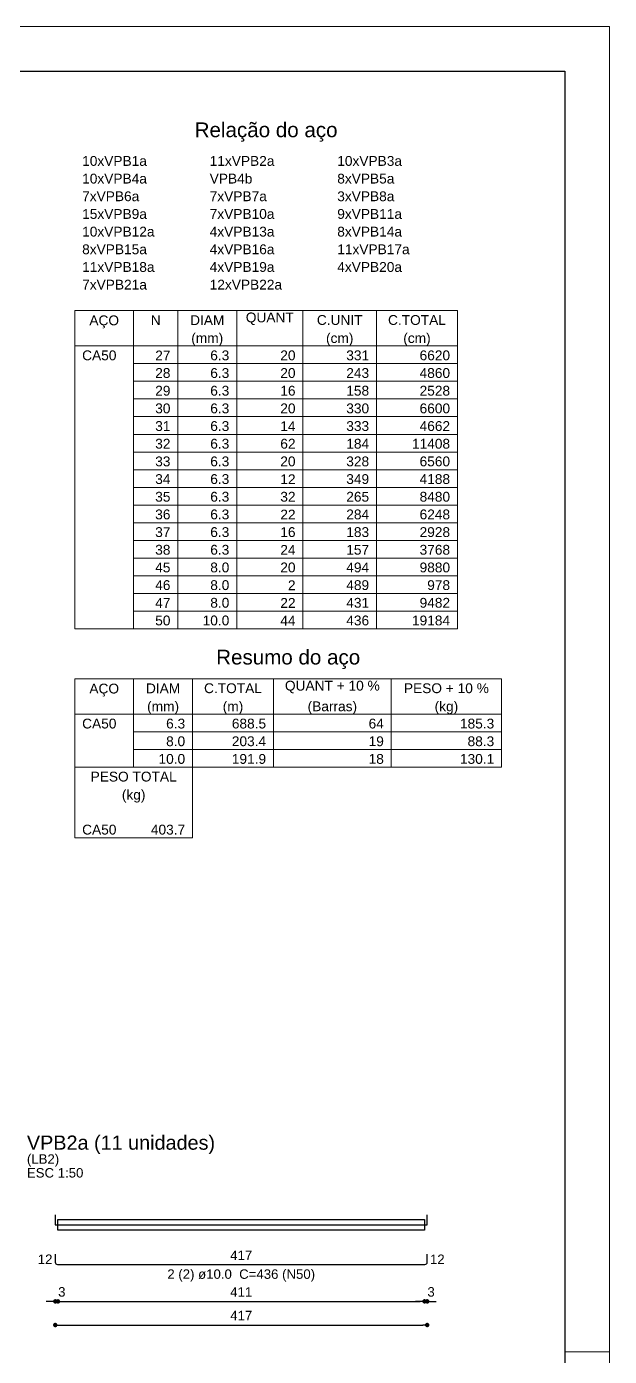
# Model space of a CAD drawing. Header units: millimetres. Extents: x 0 to 84.1, y 0 to 59.4.
# Drawn here: x 71.03 to 84.1, y 29.61 to 59.4 of the extents above; entities that cross this region are included whole.
import ezdxf

# ---------------------------------------------------------------- set-up
doc = ezdxf.new("R2010")
doc.units = ezdxf.units.MM
doc.header["$MEASUREMENT"] = 0
doc.layers.get('0').update_dxf_attribs({"color": 1, "lineweight": 13})
for name, color, linetype, lineweight in [('Descrição da armadura', 2, 'Continuous', 20), ('DT-Forma', 4, 'Continuous', 30), ('DT-Relação do aço', 2, 'Continuous', 20), ('DT-Título', 3, 'Continuous', 25), ('FOLHA EXTERNA', 1, 'Continuous', 13), ('Folha_padrão', 3, 'Continuous', 25), ('Textos armaduras', 1, 'Continuous', 13)]:
    doc.layers.add(name, color=color, linetype=linetype, lineweight=lineweight)
doc.layers.add('DT-Armadura positiva', color=170, linetype='Continuous')
doc.layers.add('DT-Cotas', color=12, linetype='Continuous')
doc.styles.add('Arial', font='')
doc.styles.get('Arial').set_extended_font_data('Arial')
doc.dimstyles.new('UM_50.000000', dxfattribs={"dimtxt": 0.18, "dimasz": 0.1, "dimexe": 0.1, "dimexo": 0.2, "dimgap": 0, "dimtad": 1, "dimtih": 1, "dimtoh": 1, "dimdec": 1, "dimlfac": 50, "dimzin": 0, "dimdsep": 46, "dimtxsty": 'Standard', "dimcen": 0.09, "dimdle": 0.1, "dimadec": 1, "dimazin": 2, "dimtfac": 1, "dimtdec": 4, "dimtofl": 0, "dimtmove": 0, "dimatfit": 3, "dimfxl": 1, "dimtolj": 1, "dimarcsym": 0})

# ---------------------------------------------------------------- blocks, each defined once
blk = doc.blocks.new('_Dot')
at = {"color": 0, "linetype": 'ByBlock', "lineweight": -2}
blk.add_line((-0.5, 0), (-1, 0), dxfattribs=at)
at = {"color": 0, "linetype": 'ByBlock', "const_width": 0.5}
blk.add_lwpolyline([(-0.25, 0, 1), (0.25, 0, 1)], format="xyb", close=True, dxfattribs=at)
blk = doc.blocks.new('*D16')
at = {"layer": 'Defpoints', "color": 0}
for p in [(71.674, 30.309), (80.014, 30.309), (80.014, 30.309)]:
    blk.add_point(p, dxfattribs=at)
at = {"layer": 'DT-Cotas', "color": 0, "lineweight": -2}
blk.add_line((71.774, 30.309), (79.914, 30.309), dxfattribs=at)
at = {"layer": 'DT-Cotas', "color": 0, "lineweight": -2, "xscale": 0.1, "yscale": 0.1, "zscale": 0.1, "rotation": 180}
blk.add_blockref('_Dot', (71.674, 30.309), dxfattribs=at)
at = {"layer": 'DT-Cotas', "color": 0, "lineweight": -2, "xscale": 0.1, "yscale": 0.1, "zscale": 0.1}
blk.add_blockref('_Dot', (80.014, 30.309), dxfattribs=at)
at = {"layer": 'DT-Cotas', "insert": (75.844, 30.521), "char_height": 0.2118, "attachment_point": 5, "rotation": 0.0057, "style": 'Arial'}
blk.add_mtext('\\A1;417', dxfattribs=at)
blk = doc.blocks.new('*D17')
at = {"layer": 'Defpoints', "color": 0}
for p in [(71.674, 30.839), (71.734, 30.839), (71.734, 30.839)]:
    blk.add_point(p, dxfattribs=at)
at = {"layer": 'DT-Cotas', "color": 0, "lineweight": -2}
for p, q in [((71.574, 30.839), (71.474, 30.839)), ((71.834, 30.839), (71.934, 30.839))]:
    blk.add_line(p, q, dxfattribs=at)
at = {"layer": 'DT-Cotas', "color": 0, "lineweight": -2, "xscale": 0.1, "yscale": 0.1, "zscale": 0.1}
blk.add_blockref('_Dot', (71.674, 30.839), dxfattribs=at)
at = {"layer": 'DT-Cotas', "color": 0, "lineweight": -2, "xscale": 0.1, "yscale": 0.1, "zscale": 0.1, "rotation": 180}
blk.add_blockref('_Dot', (71.734, 30.839), dxfattribs=at)
at = {"layer": 'DT-Cotas', "insert": (71.821, 31.05), "char_height": 0.2118, "attachment_point": 5, "rotation": 0.0057, "style": 'Arial'}
blk.add_mtext('\\A1;3', dxfattribs=at)
blk = doc.blocks.new('*D18')
at = {"layer": 'Defpoints', "color": 0}
for p in [(71.734, 30.839), (79.954, 30.839), (79.954, 30.839)]:
    blk.add_point(p, dxfattribs=at)
at = {"layer": 'DT-Cotas', "color": 0, "lineweight": -2}
blk.add_line((71.834, 30.839), (79.854, 30.839), dxfattribs=at)
at = {"layer": 'DT-Cotas', "color": 0, "lineweight": -2, "xscale": 0.1, "yscale": 0.1, "zscale": 0.1, "rotation": 180}
blk.add_blockref('_Dot', (71.734, 30.839), dxfattribs=at)
at = {"layer": 'DT-Cotas', "color": 0, "lineweight": -2, "xscale": 0.1, "yscale": 0.1, "zscale": 0.1}
blk.add_blockref('_Dot', (79.954, 30.839), dxfattribs=at)
at = {"layer": 'DT-Cotas', "insert": (75.844, 31.05), "char_height": 0.2118, "attachment_point": 5, "rotation": 0.0057, "style": 'Arial'}
blk.add_mtext('\\A1;411', dxfattribs=at)
blk = doc.blocks.new('*D19')
at = {"layer": 'Defpoints', "color": 0}
for p in [(79.954, 30.839), (80.014, 30.839), (80.014, 30.839)]:
    blk.add_point(p, dxfattribs=at)
at = {"layer": 'DT-Cotas', "color": 0, "lineweight": -2}
for p, q in [((79.854, 30.839), (79.754, 30.839)), ((80.114, 30.839), (80.214, 30.839))]:
    blk.add_line(p, q, dxfattribs=at)
at = {"layer": 'DT-Cotas', "color": 0, "lineweight": -2, "xscale": 0.1, "yscale": 0.1, "zscale": 0.1}
blk.add_blockref('_Dot', (79.954, 30.839), dxfattribs=at)
at = {"layer": 'DT-Cotas', "color": 0, "lineweight": -2, "xscale": 0.1, "yscale": 0.1, "zscale": 0.1, "rotation": 180}
blk.add_blockref('_Dot', (80.014, 30.839), dxfattribs=at)
at = {"layer": 'DT-Cotas', "insert": (80.101, 31.05), "char_height": 0.2118, "attachment_point": 5, "rotation": 0.0057, "style": 'Arial'}
blk.add_mtext('\\A1;3', dxfattribs=at)

msp = doc.modelspace()

# ---------------------------------------------------------------- linework, layer by layer
at = {"layer": 'DT-Armadura positiva'}
for p, q in [((71.674, 32.7811), (71.674, 32.5511)), ((80.014, 32.5511), (80.014, 32.7811)), ((71.674, 32.5511), (80.014, 32.5511)), ((71.674, 31.8975), (71.674, 31.7175)), ((80.0139, 31.7175), (80.014, 31.8975)), ((71.724, 31.6675), (79.9639, 31.6675))]:
    msp.add_line(p, q, dxfattribs=at)
for centre, start, end in [((71.724, 31.7175), 180, 270), ((79.9639, 31.7175), 270, 0)]:
    msp.add_arc(centre, 0.05, start, end, dxfattribs=at)
at = {"layer": 'DT-Forma'}
msp.add_lwpolyline([(71.734, 32.4311), (71.734, 32.6711), (79.954, 32.6711), (79.954, 32.4311), (71.734, 32.4311)], close=True, dxfattribs=at)
at = {"layer": 'DT-Relação do aço'}
for p, q in [((72.1121, 53.0366), (80.6921, 53.0366)), ((72.1121, 53.0366), (72.1121, 52.2446)), ((73.4321, 53.0366), (73.4321, 52.2446)), ((74.4221, 53.0366), (74.4221, 52.2446)), ((75.7421, 53.0366), (75.7421, 52.2446)), ((77.2271, 53.0366), (77.2271, 52.2446)), ((78.8771, 53.0366), (78.8771, 52.2446)), ((80.6921, 53.0366), (80.6921, 52.2446)), ((72.1121, 52.2446), (80.6921, 52.2446)), ((72.1121, 52.2446), (80.6921, 52.2446)), ((72.1121, 52.2446), (72.1121, 45.9086)), ((73.4321, 52.2446), (73.4321, 45.9086)), ((74.4221, 52.2446), (74.4221, 45.9086)), ((75.7421, 52.2446), (75.7421, 45.9086)), ((77.2271, 52.2446), (77.2271, 45.9086)), ((78.8771, 52.2446), (78.8771, 45.9086)), ((80.6921, 52.2446), (80.6921, 45.9086)), ((73.4321, 51.8486), (80.6921, 51.8486)), ((73.4321, 51.4526), (80.6921, 51.4526)), ((73.4321, 51.0566), (80.6921, 51.0566)), ((73.4321, 50.6606), (80.6921, 50.6606)), ((73.4321, 50.2646), (80.6921, 50.2646)), ((73.4321, 49.8686), (80.6921, 49.8686)), ((73.4321, 49.4726), (80.6921, 49.4726)), ((73.4321, 49.0766), (80.6921, 49.0766)), ((73.4321, 48.6806), (80.6921, 48.6806)), ((73.4321, 48.2846), (80.6921, 48.2846)), ((73.4321, 47.8886), (80.6921, 47.8886)), ((73.4321, 47.4926), (80.6921, 47.4926)), ((73.4321, 47.0966), (80.6921, 47.0966)), ((73.4321, 46.7006), (80.6921, 46.7006)), ((73.4321, 46.3046), (80.6921, 46.3046)), ((72.1121, 45.9086), (80.6921, 45.9086)), ((72.1121, 44.7866), (81.6821, 44.7866)), ((72.1121, 44.7866), (72.1121, 43.9946)), ((73.4321, 44.7866), (73.4321, 43.9946)), ((74.7521, 44.7866), (74.7521, 43.9946)), ((76.5671, 44.7866), (76.5671, 43.9946)), ((79.2071, 44.7866), (79.2071, 43.9946)), ((81.6821, 44.7866), (81.6821, 43.9946)), ((72.1121, 43.9946), (81.6821, 43.9946)), ((72.1121, 43.9946), (73.4321, 43.9946)), ((72.1121, 43.9946), (72.1121, 42.8066)), ((73.4321, 43.9946), (74.7521, 43.9946)), ((73.4321, 43.9946), (73.4321, 42.8066)), ((74.7521, 43.9946), (76.5671, 43.9946)), ((74.7521, 43.9946), (74.7521, 42.8066)), ((76.5671, 43.9946), (79.2071, 43.9946)), ((76.5671, 43.9946), (76.5671, 42.8066)), ((79.2071, 43.9946), (81.6821, 43.9946)), ((79.2071, 43.9946), (79.2071, 42.8066)), ((81.6821, 43.9946), (81.6821, 42.8066)), ((73.4321, 43.5986), (74.7521, 43.5986)), ((74.7521, 43.5986), (76.5671, 43.5986)), ((76.5671, 43.5986), (79.2071, 43.5986)), ((79.2071, 43.5986), (81.6821, 43.5986)), ((73.4321, 43.2026), (74.7521, 43.2026)), ((74.7521, 43.2026), (76.5671, 43.2026)), ((76.5671, 43.2026), (79.2071, 43.2026)), ((79.2071, 43.2026), (81.6821, 43.2026)), ((72.1121, 42.8066), (81.6821, 42.8066)), ((72.1121, 42.8066), (72.1121, 41.6186)), ((74.7521, 42.8066), (74.7521, 41.6186)), ((72.1121, 41.6186), (72.1121, 41.2226)), ((74.7521, 41.6186), (74.7521, 41.2226)), ((72.1121, 41.2226), (74.7521, 41.2226))]:
    msp.add_line(p, q, dxfattribs=at)
at = {"layer": 'FOLHA EXTERNA', "color": 2, "linetype": 'Continuous'}
for points in [[(0, 0), (84.1, 0), (84.1, 59.4), (0, 59.4), (0, 0)], [(83.1, 29.7076), (84.1, 29.7076)]]:
    msp.add_lwpolyline(points, dxfattribs=at)
at = {"layer": 'Folha_padrão', "color": 6, "linetype": 'Continuous'}
msp.add_lwpolyline([(3, 58.4), (83.1, 58.4), (83.1, 1), (3, 1), (3, 58.4)], dxfattribs=at)

# ---------------------------------------------------------------- texts
at = {"layer": 'Descrição da armadura', "insert": (75.8436, 31.2801), "char_height": 0.2118, "width": 6.625854, "attachment_point": 8, "line_spacing_factor": 0.9, "style": 'Arial'}
msp.add_mtext('2 (2) ø10.0  C=436 (N50)', dxfattribs=at)
at = {"layer": 'DT-Relação do aço', "line_spacing_factor": 0.9, "style": 'Arial'}
for s, insert, char_height, width, attachment_point in [('Relação do aço', (76.4021, 56.8206), 0.33, 6.406326, 8), ('10xVPB1a', (72.2771, 56.2772), 0.22, 2.904939, 7), ('11xVPB2a', (75.1371, 56.2772), 0.22, 2.904939, 7), ('10xVPB3a', (77.9971, 56.2772), 0.22, 2.904939, 7), ('10xVPB4a', (72.2771, 55.8812), 0.22, 2.904939, 7), ('VPB4b', (75.1371, 55.8812), 0.22, 1.913933, 7), ('8xVPB5a', (77.9971, 55.8812), 0.22, 2.563201, 7), ('7xVPB6a', (72.2771, 55.4852), 0.22, 2.563201, 7), ('7xVPB7a', (75.1371, 55.4852), 0.22, 2.563201, 7), ('3xVPB8a', (77.9971, 55.4852), 0.22, 2.563201, 7), ('15xVPB9a', (72.2771, 55.0892), 0.22, 2.904939, 7), ('7xVPB10a', (75.1371, 55.0892), 0.22, 2.904939, 7), ('9xVPB11a', (77.9971, 55.0892), 0.22, 2.904939, 7), ('10xVPB12a', (72.2771, 54.6932), 0.22, 3.246677, 7), ('4xVPB13a', (75.1371, 54.6932), 0.22, 2.904939, 7), ('8xVPB14a', (77.9971, 54.6932), 0.22, 2.904939, 7), ('8xVPB15a', (72.2771, 54.2972), 0.22, 2.904939, 7), ('4xVPB16a', (75.1371, 54.2972), 0.22, 2.904939, 7), ('11xVPB17a', (77.9971, 54.2972), 0.22, 3.246677, 7), ('11xVPB18a', (72.2771, 53.9012), 0.22, 3.246677, 7), ('4xVPB19a', (75.1371, 53.9012), 0.22, 2.904939, 7), ('4xVPB20a', (77.9971, 53.9012), 0.22, 2.904939, 7), ('7xVPB21a', (72.2771, 53.5052), 0.22, 2.904939, 7), ('12xVPB22a', (75.1371, 53.5052), 0.22, 3.246677, 7), ('AÇO', (72.7721, 52.6406), 0.22, 1.332409, 8), ('N', (73.9271, 52.7132), 0.22, 0.444024, 8), ('DIAM', (75.0821, 52.7132), 0.22, 1.536982, 8), ('QUANT', (76.4846, 52.7132), 0.22, 2.152043, 8), ('C.UNIT', (78.0521, 52.7132), 0.22, 2.049085, 8), ('C.TOTAL', (79.7846, 52.7132), 0.22, 2.596067, 8), ('(mm)', (75.0821, 52.2446), 0.22, 1.433354, 8), ('(cm)', (78.0521, 52.2446), 0.22, 1.228781, 8), ('(cm)', (79.7846, 52.2446), 0.22, 1.228781, 8), ('CA50', (72.2771, 51.9212), 0.22, 1.537652, 7), ('27', (74.2571, 51.9212), 0.22, 0.683476, 9), ('6.3', (75.5771, 51.9212), 0.22, 0.854177, 9), ('20', (77.0621, 51.9212), 0.22, 0.683476, 9), ('331', (78.7121, 51.9212), 0.22, 1.025213, 9), ('6620', (80.5271, 51.9212), 0.22, 1.366951, 9), ('28', (74.2571, 51.5252), 0.22, 0.683476, 9), ('6.3', (75.5771, 51.5252), 0.22, 0.854177, 9), ('20', (77.0621, 51.5252), 0.22, 0.683476, 9), ('243', (78.7121, 51.5252), 0.22, 1.025213, 9), ('4860', (80.5271, 51.5252), 0.22, 1.366951, 9), ('29', (74.2571, 51.1292), 0.22, 0.683476, 9), ('6.3', (75.5771, 51.1292), 0.22, 0.854177, 9), ('16', (77.0621, 51.1292), 0.22, 0.683476, 9), ('158', (78.7121, 51.1292), 0.22, 1.025213, 9), ('2528', (80.5271, 51.1292), 0.22, 1.366951, 9), ('30', (74.2571, 50.7332), 0.22, 0.683476, 9), ('6.3', (75.5771, 50.7332), 0.22, 0.854177, 9), ('20', (77.0621, 50.7332), 0.22, 0.683476, 9), ('330', (78.7121, 50.7332), 0.22, 1.025213, 9), ('6600', (80.5271, 50.7332), 0.22, 1.366951, 9), ('31', (74.2571, 50.3372), 0.22, 0.683476, 9), ('6.3', (75.5771, 50.3372), 0.22, 0.854177, 9), ('14', (77.0621, 50.3372), 0.22, 0.683476, 9), ('333', (78.7121, 50.3372), 0.22, 1.025213, 9), ('4662', (80.5271, 50.3372), 0.22, 1.366951, 9), ('32', (74.2571, 49.9412), 0.22, 0.683476, 9), ('6.3', (75.5771, 49.9412), 0.22, 0.854177, 9), ('62', (77.0621, 49.9412), 0.22, 0.683476, 9), ('184', (78.7121, 49.9412), 0.22, 1.025213, 9), ('11408', (80.5271, 49.9412), 0.22, 1.708689, 9), ('33', (74.2571, 49.5452), 0.22, 0.683476, 9), ('6.3', (75.5771, 49.5452), 0.22, 0.854177, 9), ('20', (77.0621, 49.5452), 0.22, 0.683476, 9), ('328', (78.7121, 49.5452), 0.22, 1.025213, 9), ('6560', (80.5271, 49.5452), 0.22, 1.366951, 9), ('34', (74.2571, 49.1492), 0.22, 0.683476, 9), ('6.3', (75.5771, 49.1492), 0.22, 0.854177, 9), ('12', (77.0621, 49.1492), 0.22, 0.683476, 9), ('349', (78.7121, 49.1492), 0.22, 1.025213, 9), ('4188', (80.5271, 49.1492), 0.22, 1.366951, 9), ('35', (74.2571, 48.7532), 0.22, 0.683476, 9), ('6.3', (75.5771, 48.7532), 0.22, 0.854177, 9), ('32', (77.0621, 48.7532), 0.22, 0.683476, 9), ('265', (78.7121, 48.7532), 0.22, 1.025213, 9), ('8480', (80.5271, 48.7532), 0.22, 1.366951, 9), ('36', (74.2571, 48.3572), 0.22, 0.683476, 9), ('6.3', (75.5771, 48.3572), 0.22, 0.854177, 9), ('22', (77.0621, 48.3572), 0.22, 0.683476, 9), ('284', (78.7121, 48.3572), 0.22, 1.025213, 9), ('6248', (80.5271, 48.3572), 0.22, 1.366951, 9), ('37', (74.2571, 47.9612), 0.22, 0.683476, 9), ('6.3', (75.5771, 47.9612), 0.22, 0.854177, 9), ('16', (77.0621, 47.9612), 0.22, 0.683476, 9), ('183', (78.7121, 47.9612), 0.22, 1.025213, 9), ('2928', (80.5271, 47.9612), 0.22, 1.366951, 9), ('38', (74.2571, 47.5652), 0.22, 0.683476, 9), ('6.3', (75.5771, 47.5652), 0.22, 0.854177, 9), ('24', (77.0621, 47.5652), 0.22, 0.683476, 9), ('157', (78.7121, 47.5652), 0.22, 1.025213, 9), ('3768', (80.5271, 47.5652), 0.22, 1.366951, 9), ('45', (74.2571, 47.1692), 0.22, 0.683476, 9), ('8.0', (75.5771, 47.1692), 0.22, 0.854177, 9), ('20', (77.0621, 47.1692), 0.22, 0.683476, 9), ('494', (78.7121, 47.1692), 0.22, 1.025213, 9), ('9880', (80.5271, 47.1692), 0.22, 1.366951, 9), ('46', (74.2571, 46.7732), 0.22, 0.683476, 9), ('8.0', (75.5771, 46.7732), 0.22, 0.854177, 9), ('2', (77.0621, 46.7732), 0.22, 0.341738, 9), ('489', (78.7121, 46.7732), 0.22, 1.025213, 9), ('978', (80.5271, 46.7732), 0.22, 1.025213, 9), ('47', (74.2571, 46.3772), 0.22, 0.683476, 9), ('8.0', (75.5771, 46.3772), 0.22, 0.854177, 9), ('22', (77.0621, 46.3772), 0.22, 0.683476, 9), ('431', (78.7121, 46.3772), 0.22, 1.025213, 9), ('9482', (80.5271, 46.3772), 0.22, 1.366951, 9), ('50', (74.2571, 45.9812), 0.22, 0.683476, 9), ('10.0', (75.5771, 45.9812), 0.22, 1.195915, 9), ('44', (77.0621, 45.9812), 0.22, 0.683476, 9), ('436', (78.7121, 45.9812), 0.22, 1.025213, 9), ('19184', (80.5271, 45.9812), 0.22, 1.708689, 9), ('Resumo do aço', (76.8971, 45.0066), 0.33, 6.457134, 8), ('QUANT + 10 %', (77.8871, 44.4632), 0.22, 4.25311, 8), ('AÇO', (72.7721, 44.3906), 0.22, 1.332409, 8), ('DIAM', (74.0921, 44.4632), 0.22, 1.536982, 8), ('C.TOTAL', (75.6596, 44.4632), 0.22, 2.596067, 8), ('PESO + 10 %', (80.4446, 44.4632), 0.22, 3.809756, 8), ('(mm)', (74.0921, 43.9946), 0.22, 1.433354, 8), ('(m)', (75.6596, 43.9946), 0.22, 0.92125, 8), ('(Barras)', (77.8871, 43.9946), 0.22, 2.219451, 8), ('(kg)', (80.4446, 43.9946), 0.22, 1.058415, 8), ('CA50', (72.2771, 43.6712), 0.22, 1.537652, 7), ('6.3', (74.5871, 43.6712), 0.22, 0.854177, 9), ('688.5', (76.4021, 43.6712), 0.22, 1.537652, 9), ('64', (79.0421, 43.6712), 0.22, 0.683476, 9), ('185.3', (81.5171, 43.6712), 0.22, 1.537652, 9), ('8.0', (74.5871, 43.2752), 0.22, 0.854177, 9), ('203.4', (76.4021, 43.2752), 0.22, 1.537652, 9), ('19', (79.0421, 43.2752), 0.22, 0.683476, 9), ('88.3', (81.5171, 43.2752), 0.22, 1.195915, 9), ('10.0', (74.5871, 42.8792), 0.22, 1.195915, 9), ('191.9', (76.4021, 42.8792), 0.22, 1.537652, 9), ('18', (79.0421, 42.8792), 0.22, 0.683476, 9), ('130.1', (81.5171, 42.8792), 0.22, 1.537652, 9), ('PESO TOTAL', (73.4321, 42.4832), 0.22, 3.860732, 8), ('(kg)', (73.4321, 42.0146), 0.22, 1.058415, 8), ('CA50', (72.2771, 41.2952), 0.22, 1.537652, 7), ('403.7', (74.5871, 41.2952), 0.22, 1.537652, 9)]:
    msp.add_mtext(s, dxfattribs=dict(at, insert=insert, char_height=char_height, width=width, attachment_point=attachment_point))
at = {"layer": 'DT-Título', "attachment_point": 7, "line_spacing_factor": 0.798, "style": 'Arial'}
for s, insert, char_height, width in [('VPB2a (11 unidades)', (71.0386, 34.1411), 0.3177, 7.24356), ('(LB2)', (71.0386, 33.8581), 0.2118, 1.2708), ('ESC 1:50', (71.0386, 33.61), 0.2118, 2.03328)]:
    msp.add_mtext(s, dxfattribs=dict(at, insert=insert, char_height=char_height, width=width))
at = {"layer": 'Textos armaduras', "char_height": 0.2118, "line_spacing_factor": 0.9, "style": 'Arial'}
for s, insert, width, attachment_point in [('12', (71.6114, 31.6766), 1.058001, 9), ('417', (75.844, 31.7648), 1.387001, 8), ('12', (80.0765, 31.8884), 1.058001, 1)]:
    msp.add_mtext(s, dxfattribs=dict(at, insert=insert, width=width, attachment_point=attachment_point))

# ---------------------------------------------------------------- dimensions: what is measured, and where the dimension line sits
at = {"layer": 'DT-Cotas'}
for base, p1, p2, picture, middle in [((71.734, 30.8385), (71.674, 30.8385), (71.734, 30.8385), '*D17', (71.8215, 31.0503)), ((79.954, 30.8385), (71.734, 30.8385), (79.954, 30.8385), '*D18', (75.844, 31.0503)), ((80.014, 30.8385), (79.954, 30.8385), (80.014, 30.8385), '*D19', (80.1015, 31.0503)), ((80.014, 30.309), (71.674, 30.309), (80.014, 30.309), '*D16', (75.844, 30.5208))]:
    dim = msp.add_linear_dim(base=base, p1=p1, p2=p2, dimstyle='UM_50.000000', override={"dimtxt": 0.2118, "dimasz": 0.1, "dimexe": 0.1, "dimexo": 0.2, "dimtad": 1, "dimtih": 0, "dimtoh": 0, "dimdec": 1, "dimlfac": 50, "dimzin": 8, "dimtxsty": 'Arial', "dimblk": 'Dot', "dimblk1": 'Dot', "dimblk2": 'Dot', "dimsah": 1, "dimdle": 0.1, "dimse1": 1, "dimse2": 1, "dimclrt": 256, "dimadec": 1, "dimazin": 3, "dimtmove": 2, "dimldrblk": 'Dot'}, dxfattribs=at)
    dim.commit()
    dim.dimension.update_dxf_attribs({"geometry": picture, "text_midpoint": middle, "dimtype": 160, "text_rotation": 0.00573})

doc.saveas('drawing.dxf')
